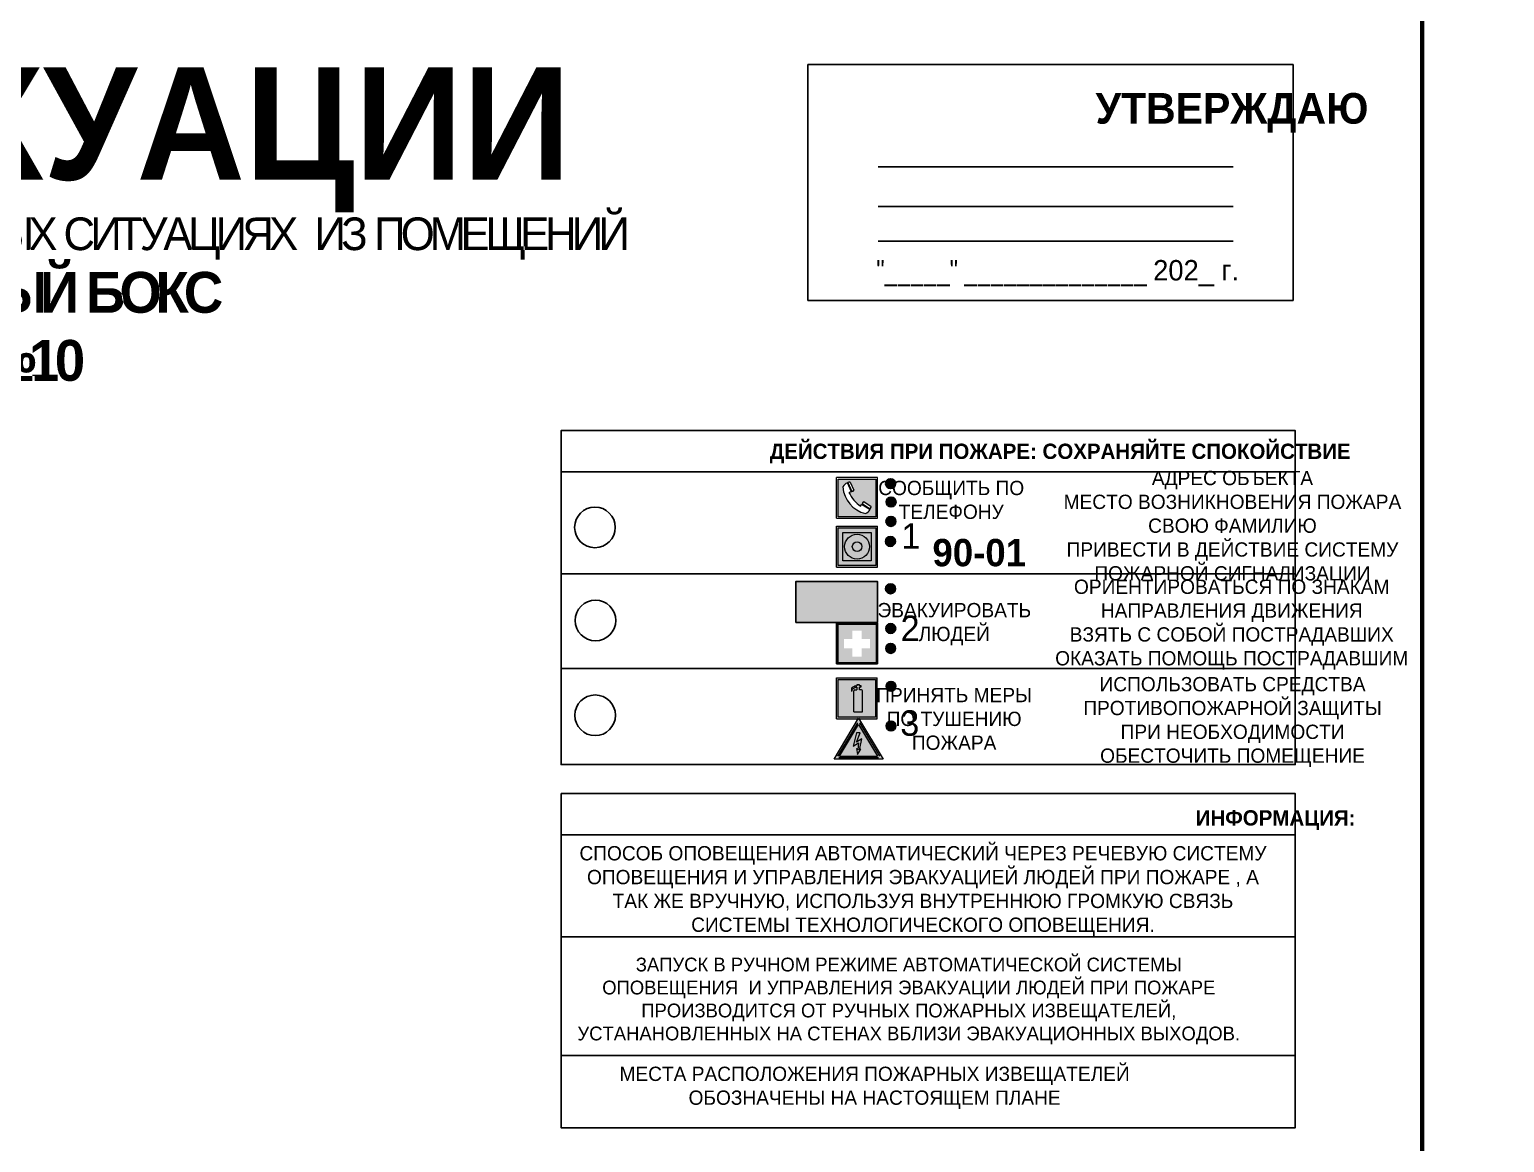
# Model space of a CAD drawing. Header units: millimetres. Extents: x 13810 to 67229, y 12374 to 21950.
# Drawn here: x 32724.6 to 33013.4, y 20049.1 to 20267.2 of the extents above; entities that cross this region are included whole.
import ezdxf

# ---------------------------------------------------------------- set-up
doc = ezdxf.new("R2010")
doc.units = ezdxf.units.MM
doc.styles.add('обычный', font='arial.ttf')

# ---------------------------------------------------------------- blocks, each defined once
blk = doc.blocks.new('A$C3E6D3DDE')
at = {"lineweight": 5}
h = blk.add_hatch(color=40, dxfattribs=at)
h.paths.add_polyline_path([(24.1, 1.45), (16.46, -11.35), (31.74, -11.35)])
h.paths.add_polyline_path([(24.09, -0.46), (30.03, -10.41), (18.14, -10.41)], flags=16)
h.paths.add_polyline_path([(24.54, -3.08), (23.41, -6.02), (25.13, -5.01), (24.33, -8.5), (24.82, -8.27), (23.79, -9.86), (23.4, -8.04), (23.8, -8.43), (24.04, -6.29), (22.39, -7.25), (23.44, -3.08)], flags=0)
h = blk.add_hatch(color=256, dxfattribs=at)
h.paths.add_polyline_path([(24.37, 0.03, 0.567511), (23.82, 0.03), (17.59, -10.4, 0.582454), (17.86, -10.88), (30.32, -10.88, 0.582149), (30.6, -10.4)])
h.paths.add_polyline_path([(24.09, -0.46), (18.14, -10.41), (30.03, -10.41)], flags=16)
h.paths.add_polyline_path([(24.54, -3.08), (23.41, -6.02), (25.13, -5.01), (24.33, -8.5), (24.82, -8.27), (23.79, -9.86), (23.4, -8.04), (23.8, -8.43), (24.04, -6.29), (22.39, -7.25), (23.44, -3.08)], flags=0)
h = blk.add_hatch(color=40, dxfattribs=at)
h.paths.add_polyline_path([(24.09, -0.46), (18.14, -10.41), (30.03, -10.41)])
h.paths.add_polyline_path([(24.82, -8.27), (23.79, -9.86), (23.4, -8.04), (23.8, -8.43), (24.04, -6.29), (22.39, -7.25), (23.44, -3.08), (24.54, -3.08), (23.41, -6.02), (25.13, -5.01), (24.33, -8.5)], flags=16)
at = {"color": 40, "lineweight": 5}
for p, q in [((16.46, -11.35), (24.1, 1.45)), ((24.1, 1.45), (31.74, -11.35))]:
    blk.add_line(p, q, dxfattribs=at)
at = {"lineweight": 5}
for p, q in [((17.59, -10.4), (23.82, 0.03)), ((24.37, 0.03), (30.6, -10.4)), ((18.14, -10.41), (24.09, -0.46)), ((23.44, -3.08), (22.39, -7.25)), ((23.41, -6.02), (24.54, -3.08)), ((24.54, -3.08), (23.44, -3.08)), ((24.09, -0.46), (30.03, -10.41)), ((22.39, -7.25), (24.04, -6.29)), ((23.8, -8.43), (23.4, -8.04)), ((23.4, -8.04), (23.79, -9.86)), ((25.13, -5.01), (23.41, -6.02)), ((23.79, -9.86), (24.82, -8.27)), ((24.04, -6.29), (23.8, -8.43)), ((24.33, -8.5), (25.13, -5.01)), ((24.82, -8.27), (24.33, -8.5)), ((17.86, -10.88), (30.32, -10.88)), ((18.14, -10.41), (30.03, -10.41))]:
    blk.add_line(p, q, dxfattribs=at)
at = {"color": 50, "lineweight": 5}
blk.add_line((31.74, -11.35), (16.46, -11.35), dxfattribs=at)
blk = doc.blocks.new('A$C456E1F9C')
at = {"lineweight": 5}
h = blk.add_hatch(color=242, dxfattribs=at)
h.paths.add_polyline_path([(0.51, -1.47), (0.51, -13.26), (12.29, -13.26), (12.29, -1.47)])
h.paths.add_polyline_path([(5.42, -4.95, -0.254479), (4.78, -5.4), (3.52, -2.53, -0.209735), (4.23, -2.4)], flags=16)
h.paths.add_polyline_path([(8.53, -8.6), (10.87, -10.17), (10.54, -10.76), (8.03, -9.13, -0.192251)], flags=16)
h.paths.add_polyline_path([(4.61, -5.49, 0.005518), (3.87, -5.72, 0.128647), (7.49, -10.01, 0.00809), (7.83, -9.33), (10.47, -10.97, -0.16736), (8.99, -12.25, -0.327862), (1.95, -3.95, -0.166952), (3.36, -2.62)], flags=16)
at = {"color": 242, "lineweight": 5}
for p, q in [((0, -13.77), (0, -0.97)), ((12.8, -0.97), (0, -0.97)), ((4.61, -5.49), (3.36, -2.62)), ((3.52, -2.53), (4.78, -5.4)), ((4.23, -2.4), (5.42, -4.95)), ((12.8, -13.77), (12.8, -0.97)), ((8.03, -9.13), (10.54, -10.76)), ((10.81, -10.12), (8.53, -8.6)), ((0, -13.77), (12.8, -13.77)), ((7.83, -9.33), (10.47, -10.97)), ((10.54, -10.76), (10.8, -10.3)), ((10.8, -10.3), (10.81, -10.12))]:
    blk.add_line(p, q, dxfattribs=at)
blk.add_lwpolyline([(0.51, -1.47), (12.29, -1.47), (12.29, -13.26), (0.51, -13.26)], close=True, dxfattribs=at)
for centre, radius, start, end in [((4.59, -5.34), 2.99, 114.2845, 152.1974), ((11.12, -3.31), 9.19, 183.9915, 256.6009), ((4.02, -3.27), 0.891, 76.3284, 123.7092), ((14.98, -39.1), 35.17, 107.1487, 108.4135), ((13.86, -0.94), 11.08, 205.5536, 234.8762), ((4.68, -4.59), 0.824, 276.9621, 334.0723), ((8.94, -9.5), 0.989, 114.4092, 157.9388), ((-13.31, 0.8), 23.44, 332.5487, 334.4027), ((7.87, -9.46), 3, 291.9291, 329.9329)]:
    blk.add_arc(centre, radius, start, end, dxfattribs=at)
blk = doc.blocks.new('A$C54414219')
at = {"true_color": 0xffffff}
h = blk.add_hatch(color=7, dxfattribs=at)
h.paths.add_polyline_path([(2.39, -9.45), (2.39, -18.3), (11.23, -18.3), (11.23, -9.45)], flags=0)
h.paths.add_polyline_path([(10.71, -13.87, -1), (2.92, -13.87, -1)], flags=0)
h.paths.add_polyline_path([(8.3, -13.87, -1), (5.33, -13.87, -1)], flags=0)
h.paths.add_polyline_path([(0.41, -7.47), (0.41, -20.27), (13.21, -20.27), (13.21, -7.47)])
h.paths.add_polyline_path([(0.92, -19.77), (12.71, -19.77), (12.71, -7.98), (0.92, -7.98)], flags=16)
h.paths.add_polyline_path([(11.23, -9.45), (11.23, -18.3), (2.39, -18.3), (2.39, -9.45)], flags=0)
at = {"lineweight": 5}
h = blk.add_hatch(color=242, dxfattribs=at)
h.paths.add_polyline_path([(12.71, -7.98), (0.92, -7.98), (0.92, -19.77), (12.71, -19.77)])
h.paths.add_polyline_path([(11.23, -18.3), (2.39, -18.3), (2.39, -9.45), (11.23, -9.45)], flags=16)
h.paths.add_polyline_path([(10.71, -13.87, -1), (2.92, -13.87, -1)], flags=0)
h.paths.add_polyline_path([(8.3, -13.87, -1), (5.33, -13.87, -1)], flags=0)
at = {"true_color": 0xffffff}
h = blk.add_hatch(color=7, dxfattribs=at)
h.paths.add_polyline_path([(2.39, -9.45), (2.39, -18.3), (11.23, -18.3), (11.23, -9.45)])
h.paths.add_polyline_path([(10.71, -13.87, -1), (2.92, -13.87, -1)], flags=16)
h.paths.add_polyline_path([(8.3, -13.87, -1), (5.33, -13.87, -1)], flags=0)
at = {"lineweight": 5}
h = blk.add_hatch(color=242, dxfattribs=at)
h.paths.add_polyline_path([(2.92, -13.87, 1), (10.71, -13.87, 1)])
h.paths.add_polyline_path([(8.3, -13.87, -1), (5.33, -13.87, -1)], flags=16)
at = {"color": 242, "lineweight": 5}
for p, q in [((0.41, -20.27), (0.41, -7.47)), ((0.41, -7.47), (13.21, -7.47)), ((0.41, -7.47), (13.21, -7.47)), ((13.21, -20.27), (13.21, -7.47)), ((0.41, -20.27), (13.21, -20.27))]:
    blk.add_line(p, q, dxfattribs=at)
for points in [[(0.92, -7.98), (12.71, -7.98), (12.71, -19.77), (0.92, -19.77)], [(2.39, -9.45), (11.23, -9.45), (11.23, -18.3), (2.39, -18.3)]]:
    blk.add_lwpolyline(points, close=True, dxfattribs=at)
for radius in [3.89, 1.49]:
    blk.add_circle((6.81, -13.87), radius, dxfattribs=at)
blk = doc.blocks.new('A$C32E8229D')
at = {"true_color": 0xffffff}
blk.add_hatch(color=7, dxfattribs=at).paths.add_polyline_path([(0, 0), (0, -8), (16, -8), (16, 0)])
h = blk.add_hatch(color=126)
h.paths.add_polyline_path([(0.2, -0.2), (15.8, -0.2), (15.8, -7.8), (0.2, -7.8)])
h.paths.add_polyline_path([(13.49, -2.05), (12.08, -2.05), (11.37, -2.63, 0.162397), (11.29, -2.84), (11.29, -3.63), (10.35, -3.63), (10.35, -4.05), (11.68, -4.05), (11.68, -3.48), (12.26, -4.28), (11.29, -5.1), (11.29, -6.78), (11.85, -6.78), (11.85, -5.44), (12.8, -4.64), (12.8, -5.94), (14.46, -5.94), (14.46, -5.39), (13.45, -5.39), (13.45, -3.97), (12.46, -2.59), (13.15, -2.59), (13.69, -3.34), (14.18, -3)], flags=16)
h.paths.add_polyline_path([(10.74, -1.82, 1), (11.8, -1.82, 1)], flags=16)
h.paths.add_polyline_path([(9.39, -3.59), (5.99, -3.59), (6.56, -3.03), (5.91, -3.03), (5.1, -3.83), (5.91, -4.64), (6.56, -4.64), (5.99, -4.09), (9.39, -4.09)], flags=16)
h.paths.add_polyline_path([(4.29, -1.08), (1.72, -1.08), (1.72, -6.6), (4.29, -6.6)], flags=16)
at = {"color": 126}
blk.add_lwpolyline([(16, -8), (0, -8), (0, 0), (16, 0)], close=True, dxfattribs=at)
blk = doc.blocks.new('A$C18900ED3')
h = blk.add_hatch(color=126)
h.paths.add_polyline_path([(-0.18, -0.18), (-7.02, -0.18), (-7.02, -7.02), (-0.18, -7.02)])
h.paths.add_polyline_path([(-5.89, -4.46), (-5.89, -2.77), (-4.46, -2.77), (-4.46, -1.31), (-2.77, -1.31), (-2.77, -2.77), (-1.33, -2.77), (-1.33, -4.46), (-2.77, -4.46), (-2.77, -5.89), (-4.46, -5.89), (-4.46, -4.46)], flags=16)
at = {"color": 126}
for p, q in [((-7.2, 0), (-7.2, -7.2)), ((0, 0), (-7.2, 0)), ((0, -7.2), (0, 0)), ((-7.02, -7.02), (-7.02, -0.18)), ((-7.02, -0.18), (-0.18, -0.18)), ((-0.18, -0.18), (-0.18, -7.02)), ((-7.2, -7.2), (0, -7.2)), ((-0.18, -7.02), (-7.02, -7.02))]:
    blk.add_line(p, q, dxfattribs=at)
blk = doc.blocks.new('A$C3AD82952')
at = {"true_color": 0xf5f5ff}
h = blk.add_hatch(color=7, dxfattribs=at)
h.dxf.hatch_style = 1
h.paths.add_polyline_path([(8.21, 8.73, 0.414214), (7.89, 9.05), (7.22, 9.05), (7.22, 9.92), (7.59, 9.92, 1), (7.57, 10.36), (7.22, 10.36), (7.22, 10.6), (6.43, 10.6), (6.43, 10.36), (6.01, 10.36), (4.74, 9.59), (4.74, 8.69), (4.98, 8.73), (4.98, 9.26), (6.12, 9.91), (6.43, 9.91), (6.43, 9.05), (5.76, 9.05, 0.414214), (5.44, 8.73), (5.44, 2.2), (8.21, 2.2)], flags=0)
h.paths.add_polyline_path([(12.8, 12.8), (0, 12.8), (0, 0), (12.8, 0)])
h.paths.add_polyline_path([(0.51, 12.29), (12.29, 12.29), (12.29, 0.51), (0.51, 0.51)], flags=16)
h.paths.add_polyline_path([(4.74, 9.59), (6.01, 10.36), (6.43, 10.36), (6.43, 10.6), (7.22, 10.6), (7.22, 10.36), (7.59, 10.36, -0.94586), (7.59, 9.92), (7.22, 9.92), (7.22, 9.05), (7.89, 9.05, -0.414214), (8.21, 8.73), (8.21, 2.2), (5.44, 2.2), (5.44, 8.73, -0.414214), (5.76, 9.05), (6.43, 9.05), (6.43, 9.91), (6.12, 9.91), (4.98, 9.26), (4.98, 8.73), (4.74, 8.69)], flags=0)
h = blk.add_hatch(color=242)
h.dxf.hatch_style = 1
h.paths.add_polyline_path([(12.29, 12.29), (0.51, 12.29), (0.51, 0.51), (12.29, 0.51)])
h.paths.add_polyline_path([(4.74, 8.69), (4.74, 9.59), (6.01, 10.36), (6.43, 10.36), (6.43, 10.6), (7.22, 10.6), (7.22, 10.36), (7.59, 10.36, -0.94586), (7.59, 9.92), (7.22, 9.92), (7.22, 9.05), (7.89, 9.05, -0.414214), (8.21, 8.73), (8.21, 2.2), (5.44, 2.2), (5.44, 8.73, -0.414214), (5.76, 9.05), (6.43, 9.05), (6.43, 9.91), (6.12, 9.91), (4.98, 9.26), (4.98, 8.73)], flags=16)
h = blk.add_hatch(color=7, dxfattribs=at)
h.dxf.hatch_style = 1
h.paths.add_polyline_path([(8.21, 8.73, 0.414214), (7.89, 9.05), (7.22, 9.05), (7.22, 9.92), (7.59, 9.92, 1), (7.57, 10.36), (7.22, 10.36), (7.22, 10.6), (6.43, 10.6), (6.43, 10.36), (6.01, 10.36), (4.74, 9.59), (4.74, 8.69), (4.98, 8.73), (4.98, 9.26), (6.12, 9.91), (6.43, 9.91), (6.43, 9.05), (5.76, 9.05, 0.414214), (5.44, 8.73), (5.44, 2.2), (8.21, 2.2)])
at = {"color": 242, "lineweight": 5}
for p, q in [((0, 0), (0, 12.8)), ((0, 12.8), (12.8, 12.8)), ((6.01, 10.36), (4.74, 9.59)), ((4.74, 9.59), (4.74, 8.69)), ((4.98, 9.26), (6.12, 9.91)), ((4.98, 8.73), (4.98, 9.26)), ((6.01, 10.36), (6.43, 10.36)), ((6.12, 9.91), (6.43, 9.91)), ((7.22, 10.6), (6.43, 10.6)), ((6.43, 10.6), (6.43, 10.36)), ((6.43, 9.91), (6.43, 9.05)), ((7.22, 10.36), (7.22, 10.6)), ((7.59, 10.36), (7.22, 10.36)), ((7.22, 9.05), (7.22, 9.92)), ((7.59, 9.92), (7.22, 9.92)), ((12.8, 0), (12.8, 12.8)), ((4.74, 8.69), (4.98, 8.73)), ((5.44, 2.2), (5.44, 8.73)), ((5.76, 9.05), (6.43, 9.05)), ((7.89, 9.05), (7.22, 9.05)), ((8.21, 2.2), (8.21, 8.73)), ((0, 0), (12.8, 0)), ((5.44, 2.2), (8.21, 2.2))]:
    blk.add_line(p, q, dxfattribs=at)
blk.add_lwpolyline([(0.51, 12.29), (12.29, 12.29), (12.29, 0.51), (0.51, 0.51)], close=True, dxfattribs=at)
for centre, radius, start, end in [((7.58, 10.14), 0.223, 273.1875, 86.8125), ((5.76, 8.73), 0.32, 90, 180), ((7.89, 8.73), 0.32, 0, 90)]:
    blk.add_arc(centre, radius, start, end, dxfattribs=at)

msp = doc.modelspace()

# ---------------------------------------------------------------- hatches: boundary and pattern name
at = {"lineweight": 0}
h = msp.add_hatch(color=256, dxfattribs=at)
h.dxf.hatch_style = 1
h.paths.add_polyline_path([(32892.24, 20178.2, 1), (32894.17, 20178.2, 1)])
h = msp.add_hatch(color=256, dxfattribs=at)
h.dxf.hatch_style = 1
h.paths.add_polyline_path([(32892.34, 20174.62, 1), (32894.28, 20174.62, 1)])
h = msp.add_hatch(color=256, dxfattribs=at)
h.dxf.hatch_style = 1
h.paths.add_polyline_path([(32892.31, 20170.81, 1), (32894.24, 20170.81, 1)])
h = msp.add_hatch(color=256, dxfattribs=at)
h.dxf.hatch_style = 1
h.paths.add_polyline_path([(32892.22, 20166.88, 1), (32894.15, 20166.88, 1)])
h = msp.add_hatch(color=256, dxfattribs=at)
h.dxf.hatch_style = 1
h.paths.add_polyline_path([(32892.23, 20157.61, 1), (32894.17, 20157.61, 1)])
h = msp.add_hatch(color=256, dxfattribs=at)
h.dxf.hatch_style = 1
h.paths.add_polyline_path([(32892.28, 20149.83, 1), (32894.21, 20149.83, 1)])
h = msp.add_hatch(color=256, dxfattribs=at)
h.dxf.hatch_style = 1
h.paths.add_polyline_path([(32892.27, 20145.93, 1), (32894.2, 20145.93, 1)])
h = msp.add_hatch(color=256, dxfattribs=at)
h.dxf.hatch_style = 1
h.paths.add_polyline_path([(32892.33, 20138.51, 1), (32894.26, 20138.51, 1)])
h = msp.add_hatch(color=256, dxfattribs=at)
h.dxf.hatch_style = 1
h.paths.add_polyline_path([(32892.33, 20130.74, 1), (32894.26, 20130.74, 1)])

# ---------------------------------------------------------------- linework, layer by layer
at = {"color": 2, "lineweight": 100}
for points in [[(32397.3, 20274.03), (32997.3, 20274.03), (32997.3, 19879.03), (32397.3, 19879.03)], [(32997.3, 20274.03), (33597.3, 20274.03), (33597.3, 19879.03), (32997.3, 19879.03)]]:
    msp.add_lwpolyline(points, close=True, dxfattribs=at)
for points in [[(32877.02, 20260.31), (32972.02, 20260.31), (32972.02, 20214.11), (32877.02, 20214.11)], [(32828.7, 20180.55), (32972.46, 20180.55), (32972.46, 20188.61), (32828.7, 20188.61)], [(32828.7, 20180.55), (32972.46, 20180.55), (32972.46, 20123.16), (32828.7, 20123.16)]]:
    msp.add_lwpolyline(points, close=True)
for points in [[(32890.77, 20240.26), (32960.3, 20240.26)], [(32890.77, 20232.5), (32960.3, 20232.5)], [(32890.77, 20225.71), (32960.3, 20225.71)], [(32887.11, 20160.56), (32828.7, 20160.56), (32972.46, 20160.56)], [(32887.11, 20141.99), (32828.7, 20141.99), (32972.46, 20141.99)]]:
    msp.add_lwpolyline(points)
at = {"color": 0}
msp.add_lwpolyline([(32828.7, 20117.49), (32972.46, 20117.49), (32972.46, 20052.04), (32828.7, 20052.04)], close=True, dxfattribs=at)
for points in [[(32828.7, 20109.44), (32972.46, 20109.44)], [(32828.7, 20089.45), (32972.46, 20089.45)], [(32828.7, 20066.2), (32972.46, 20066.2)]]:
    msp.add_lwpolyline(points, dxfattribs=at)
for centre, radius in [((32893.21, 20178.2), 0.966), ((32893.31, 20174.62), 0.966), ((32835.32, 20169.64), 3.98), ((32893.27, 20170.81), 0.966), ((32893.19, 20166.88), 0.966), ((32893.2, 20157.61), 0.966), ((32835.42, 20151.41), 3.98), ((32893.24, 20149.83), 0.966), ((32893.23, 20145.93), 0.966), ((32835.35, 20132.83), 3.98), ((32893.29, 20138.51), 0.966), ((32893.3, 20130.74), 0.966)]:
    msp.add_circle(centre, radius)

# ---------------------------------------------------------------- block references
for name, p, xscale, yscale, zscale in [('A$C456E1F9C', (32882.65, 20180.02), 0.625, 0.625, 0.625), ('A$C54414219', (32882.39, 20174.53), 0.625, 0.625, 0.625), ('A$C18900ED3', (32890.65, 20150.88), 1.111111111007631, 1.111111111007631, 1.111111111007631), ('A$C3AD82952', (32882.6, 20132.15), 0.625, 0.625, 0.625), ('A$C3E6D3DDE', (32871.89, 20131.34), 0.625, 0.625, 0.625)]:
    msp.add_blockref(name, p, dxfattribs=dict(xscale=xscale, yscale=yscale, zscale=zscale))
at = {"xscale": -1}
msp.add_blockref('A$C32E8229D', (32890.65, 20159.03), dxfattribs=at)

# ---------------------------------------------------------------- texts
at = {"lineweight": 0, "style": 'обычный'}
for s, insert, char_height, width, attachment_point in [('{\\fProxima Nova Rg|b1|i0|c204|p2;ПЛАН ЭВАКУАЦИИ}', (32553.43, 20259.75), 22, 493.8901, 1), ('\\pi-18,l18,t18;{\\fProxima Nova Rg|b1|i0|c204|p2;УТВЕРЖДАЮ\\H1.1997x; }', (32960.06, 20250.85), 6, 126.6484, 5), ('{\\fArial Narrow|b0|i0|c204|p34;"_____" ______________ \\fProxima Nova Rg|b0|i0|c204|p2;202_ г. }', (32925.93, 20219.43), 4, 78.6503, 5), ('{\\fProxima Nova Rg|b1|i0|c204|p2;ДЕЙСТВИЯ ПРИ ПОЖАРЕ: СОХРАНЯЙТЕ СПОКОЙСТВИЕ\\H1.6644x; }', (32926.41, 20184.11), 3, 175.1736, 5), ('\\pi-8.4,l8.4,t8.4;{\\fProxima Nova Rg|b0|i0|c204|p2;АДРЕС ОБЪЕКТА\\PМЕСТО ВОЗНИКНОВЕНИЯ ПОЖАРА \\PСВОЮ ФАМИЛИЮ\\PПРИВЕСТИ В ДЕЙСТВИЕ СИСТЕМУ \\PПОЖАРНОЙ СИГНАЛИЗАЦИИ}', (32960.15, 20169.57), 2.8, 126.6484, 5), ('{\\fProxima Nova Rg|b0|i0|c204|p2;СООБЩИТЬ ПО \\PТЕЛЕФОНУ}', (32905.08, 20175.01), 2.8, 126.6484, 5), ('{\\fProxima Nova Rg|b0|i0|c204|p2;1\\H1.1667x; }', (32897.18, 20167.94), 5, 126.6484, 5), ('{\\fProxima Nova Rg|b1|i0|c204|p2;\\H1.0714x;90-01\\fProxima Nova Rg|b0|i0|c204|p2;\\H0.93331x; \\H1.3449x; }', (32910.57, 20164.66), 5, 126.6484, 5), ('\\pi-8.4,l8.4,t8.4;{\\fProxima Nova Rg|b0|i0|c204|p2;ОРИЕНТИРОВАТЬСЯ ПО ЗНАКАМ \\PНАПРАВЛЕНИЯ ДВИЖЕНИЯ\\PВЗЯТЬ С СОБОЙ ПОСТРАДАВШИХ\\PОКАЗАТЬ ПОМОЩЬ ПОСТРАДАВШИМ}', (32960.01, 20150.6), 2.8, 126.6484, 5), ('{\\fProxima Nova Rg|b0|i0|c204|p2;ЭВАКУИРОВАТЬ \\PЛЮДЕЙ}', (32905.69, 20150.69), 2.8, 126.6484, 5), ('{\\fProxima Nova Rg|b0|i0|c204|p2;2\\H1.1967x; }', (32897.03, 20149.86), 5, 126.6484, 5), ('\\pi-8.4,l8.4,t8.4;{\\fProxima Nova Rg|b0|i0|c204|p2;ИСПОЛЬЗОВАТЬ СРЕДСТВА \\PПРОТИВОПОЖАРНОЙ ЗАЩИТЫ \\PПРИ НЕОБХОДИМОСТИ \\PОБЕСТОЧИТЬ ПОМЕЩЕНИЕ}', (32960.17, 20131.52), 2.8, 126.6484, 5), ('{\\fProxima Nova Rg|b0|i0|c204|p2;ПРИНЯТЬ МЕРЫ \\PПО ТУШЕНИЮ \\PПОЖАРА}', (32905.65, 20132.11), 2.8, 126.6484, 5), ('{\\fProxima Nova Rg|b0|i0|c204|p2;3\\H1.1967x; }', (32896.97, 20131.28), 5, 126.6484, 5), ('{\\fProxima Nova Rg|b1|i0|c204|p2;ИНФОРМАЦИЯ:\\H1.1997x; }', (32968.6, 20112.3), 3, 175.1736, 5), ('{\\fProxima Nova Rg|b0|i0|c204|p2;СПОСОБ ОПОВЕЩЕНИЯ АВТОМАТИЧЕСКИЙ ЧЕРЕЗ РЕЧЕВУЮ СИСТЕМУ ОПОВЕЩЕНИЯ И УПРАВЛЕНИЯ ЭВАКУАЦИЕЙ ЛЮДЕЙ ПРИ ПОЖАРЕ , А ТАК ЖЕ ВРУЧНУЮ, ИСПОЛЬЗУЯ ВНУТРЕННЮЮ ГРОМКУЮ СВЯЗЬ СИСТЕМЫ ТЕХНОЛОГИЧЕСКОГО ОПОВЕЩЕНИЯ.}', (32899.55, 20098.4), 2.8, 137.0334, 5), ('{\\fProxima Nova Rg|b0|i0|c204|p2;\\P\\pt8.1;ЗАПУСК В РУЧНОМ РЕЖИМЕ АВТОМАТИЧЕСКОЙ СИСТЕМЫ ОПОВЕЩЕНИЯ  И УПРАВЛЕНИЯ ЭВАКУАЦИИ ЛЮДЕЙ ПРИ ПОЖАРЕ ПРОИЗВОДИТСЯ ОТ РУЧНЫХ ПОЖАРНЫХ ИЗВЕЩАТЕЛЕЙ, УСТАНАНОВЛЕННЫХ НА СТЕНАХ ВБЛИЗИ ЭВАКУАЦИОННЫХ ВЫХОДОВ. }', (32896.77, 20079.11), 2.7, 131.4512, 5), ('\\pt8.4;{\\fProxima Nova Rg|b0|i0|c204|p2;\\PМЕСТА РАСПОЛОЖЕНИЯ ПОЖАРНЫХ ИЗВЕЩАТЕЛЕЙ ОБОЗНАЧЕНЫ НА НАСТОЯЩЕМ ПЛАНЕ}', (32890.08, 20062.19), 2.8, 118.5618, 5)]:
    msp.add_mtext(s, dxfattribs=dict(at, insert=insert, char_height=char_height, width=width, attachment_point=attachment_point))
at = {"color": 0, "lineweight": 0, "insert": (32703.77, 20224.96), "char_height": 8, "width": 449.2158, "attachment_point": 5, "style": 'обычный'}
msp.add_mtext('{\\fArial Black|b1|i0|c204|p34;\\H2x;\\T0.85;  \\fArial Narrow|b0|i0|c204|p34;\\H0.8x;\\W0.9;\\P\\fProxima Nova Rg|b0|i0|c204|p2;\\H0.5x;\\W1;\\C256;ПРИ ПОЖАРЕ  ИЛИ ДРУГИХ ЧРЕЗВЫЧАЙНЫХ СИТУАЦИЯХ  ИЗ ПОМЕЩЕНИЙ \\fProxima Nova Rg|b1|i0|c204|p2;\\H1.25x;\\PЦМТО: ГАРАЖНЫЙ БОКС\\PВОРОТА №10}', dxfattribs=at)

doc.saveas('drawing.dxf')
